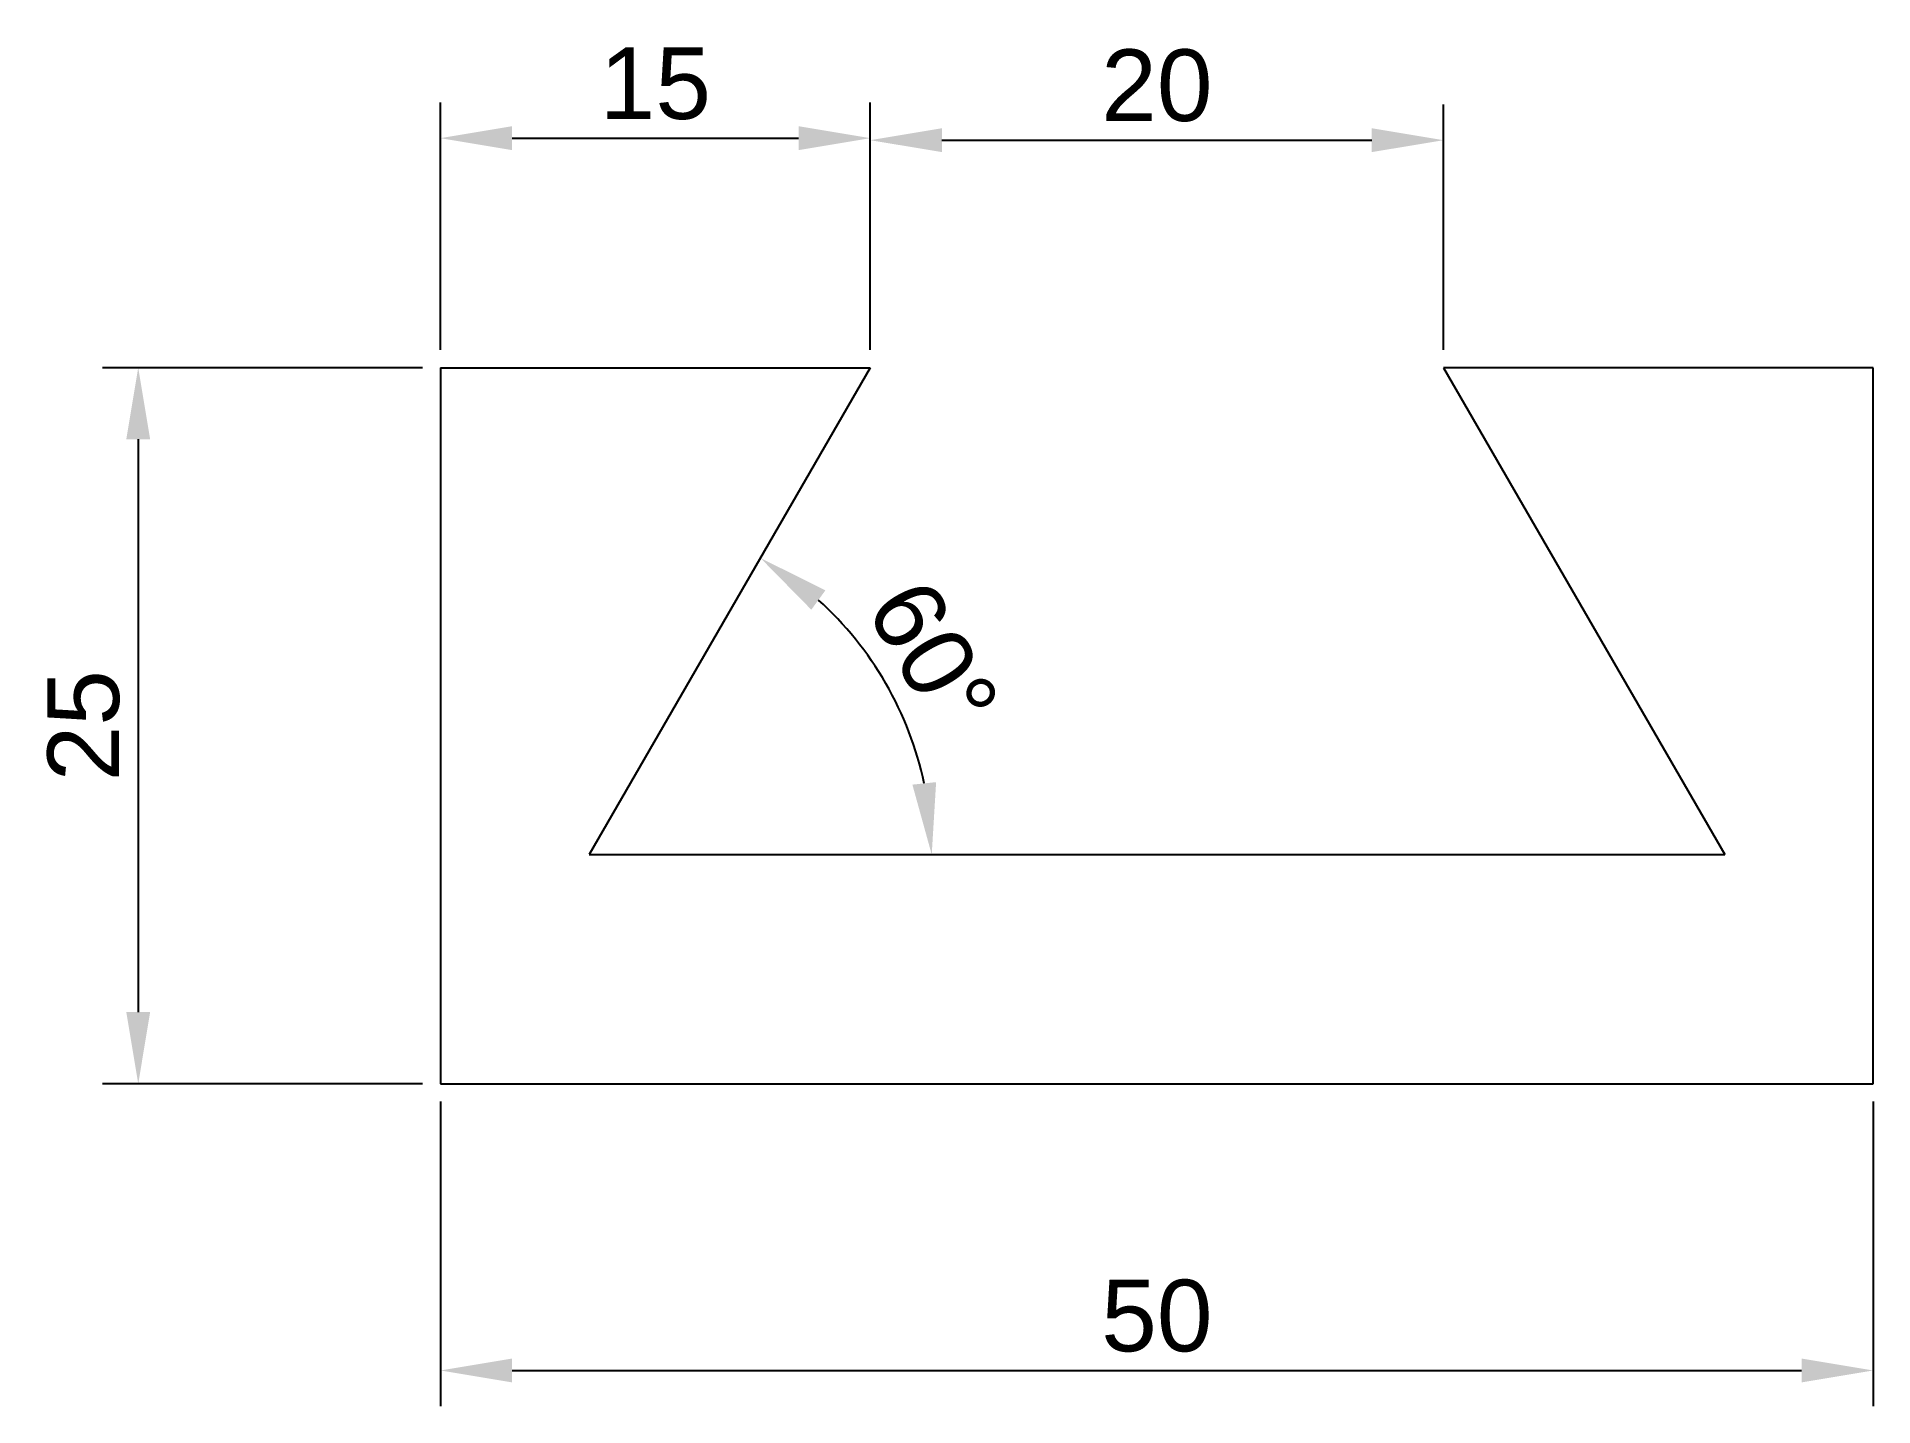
# Model space of a CAD drawing. Header units: millimetres. Extents: x 978 to 1276, y 2000 to 2048.
# Drawn here: x 1211.7 to 1275.8, y 1999.5 to 2047.3 of the extents above; entities outside this region: 1.
import ezdxf

# ---------------------------------------------------------------- set-up
doc = ezdxf.new("R2010")
doc.units = ezdxf.units.MM
doc.styles.get("Standard").update_dxf_attribs({"font": 'arial.ttf'})
doc.dimstyles.new('ISO-25', dxfattribs={"dimtxt": 2.5, "dimasz": 2.5, "dimexe": 1.25, "dimexo": 0.625, "dimtad": 1, "dimtxsty": 'Standard', "dimcen": 2.5, "dimadec": 0, "dimazin": 0, "dimtfac": 1, "dimtmove": 0, "dimatfit": 3, "dimfxl": 1, "dimarcsym": 0})

# ---------------------------------------------------------------- blocks, each defined once
blk = doc.blocks.new('*D2')
at = {"color": 0, "lineweight": -2, "transparency": 16777216}
for p, q in [((1225.162, 2035.766), (1213.991, 2035.766)), ((1215.241, 2033.266), (1215.241, 2013.266)), ((1225.162, 2010.766), (1213.991, 2010.766))]:
    blk.add_line(p, q, dxfattribs=at)
at = {"color": 0, "transparency": 16777216}
for points in [[(1214.824, 2033.266), (1215.657, 2033.266), (1215.241, 2035.766)], [(1214.824, 2013.266), (1215.657, 2013.266), (1215.241, 2010.766)]]:
    blk.add_solid(points, dxfattribs=at)
at = {"layer": 'Defpoints', "color": 0, "transparency": 16777216}
for p in [(1225.787, 2035.766), (1215.241, 2010.766), (1225.787, 2010.766)]:
    blk.add_point(p, dxfattribs=at)
at = {"color": 0, "transparency": 16777216, "insert": (1213.339, 2023.266), "char_height": 2.5, "attachment_point": 5, "rotation": 90}
blk.add_mtext('25', dxfattribs=at)
blk = doc.blocks.new('*D3')
at = {"color": 0, "lineweight": -2, "transparency": 16777216}
for p, q in [((1225.787, 2010.141), (1225.787, 1999.506)), ((1275.787, 2010.141), (1275.787, 1999.506)), ((1228.287, 2000.756), (1273.287, 2000.756))]:
    blk.add_line(p, q, dxfattribs=at)
at = {"color": 0, "transparency": 16777216}
for points in [[(1228.287, 2001.173), (1228.287, 2000.339), (1225.787, 2000.756)], [(1273.287, 2001.173), (1273.287, 2000.339), (1275.787, 2000.756)]]:
    blk.add_solid(points, dxfattribs=at)
at = {"layer": 'Defpoints', "color": 0, "transparency": 16777216}
for p in [(1225.787, 2010.766), (1275.787, 2010.766), (1275.787, 2000.756)]:
    blk.add_point(p, dxfattribs=at)
at = {"color": 0, "transparency": 16777216, "insert": (1250.787, 2002.657), "char_height": 2.5, "attachment_point": 5}
blk.add_mtext('50', dxfattribs=at)
blk = doc.blocks.new('*D4')
at = {"color": 0, "lineweight": -2, "transparency": 16777216}
for p, q in [((1225.787, 2036.391), (1225.787, 2045.029)), ((1240.787, 2036.391), (1240.787, 2045.029)), ((1228.287, 2043.779), (1238.287, 2043.779))]:
    blk.add_line(p, q, dxfattribs=at)
at = {"color": 0, "transparency": 16777216}
for points in [[(1228.287, 2044.196), (1228.287, 2043.362), (1225.787, 2043.779)], [(1238.287, 2044.196), (1238.287, 2043.362), (1240.787, 2043.779)]]:
    blk.add_solid(points, dxfattribs=at)
at = {"layer": 'Defpoints', "color": 0, "transparency": 16777216}
for p in [(1240.787, 2043.779), (1225.787, 2035.766), (1240.787, 2035.766)]:
    blk.add_point(p, dxfattribs=at)
at = {"color": 0, "transparency": 16777216, "insert": (1233.287, 2045.68), "char_height": 2.5, "attachment_point": 5}
blk.add_mtext('15', dxfattribs=at)
blk = doc.blocks.new('*D5')
at = {"color": 0, "lineweight": -2, "transparency": 16777216}
for p, q in [((1240.787, 2036.391), (1240.787, 2044.958)), ((1260.787, 2036.391), (1260.787, 2044.958)), ((1243.287, 2043.708), (1258.287, 2043.708))]:
    blk.add_line(p, q, dxfattribs=at)
at = {"color": 0, "transparency": 16777216}
for points in [[(1243.287, 2044.125), (1243.287, 2043.292), (1240.787, 2043.708)], [(1258.287, 2044.125), (1258.287, 2043.292), (1260.787, 2043.708)]]:
    blk.add_solid(points, dxfattribs=at)
at = {"layer": 'Defpoints', "color": 0, "transparency": 16777216}
for p in [(1260.787, 2043.708), (1240.787, 2035.766), (1260.787, 2035.766)]:
    blk.add_point(p, dxfattribs=at)
at = {"color": 0, "transparency": 16777216, "insert": (1250.787, 2045.61), "char_height": 2.5, "attachment_point": 5}
blk.add_mtext('20', dxfattribs=at)
blk = doc.blocks.new('*D6')
at = {"color": 0, "lineweight": -2, "transparency": 16777216}
blk.add_arc((1230.972, 2018.766), 11.959, 11.99937, 48.00063, dxfattribs=at)
at = {"color": 0, "transparency": 16777216}
for points in [[(1238.729, 2027.316), (1239.219, 2027.99), (1236.952, 2029.123)], [(1243.084, 2021.296), (1242.256, 2021.209), (1242.931, 2018.766)]]:
    blk.add_solid(points, dxfattribs=at)
at = {"layer": 'Defpoints', "color": 0, "transparency": 16777216}
for p in [(1240.787, 2035.766), (1242.21, 2022.856), (1230.972, 2018.766), (1230.972, 2018.766), (1270.602, 2018.766)]:
    blk.add_point(p, dxfattribs=at)
at = {"color": 0, "transparency": 16777216, "insert": (1242.976, 2025.696), "char_height": 2.5, "attachment_point": 5, "rotation": 300}
blk.add_mtext('60°', dxfattribs=at)

msp = doc.modelspace()

# ---------------------------------------------------------------- linework, layer by layer
for p, q in [((1003.222, 2048.036), (978.222, 2004.734)), ((1225.787, 2035.766), (1225.787, 2010.766)), ((1225.787, 2035.766), (1240.787, 2035.766)), ((1240.787, 2035.766), (1230.972, 2018.766)), ((1275.787, 2035.766), (1260.787, 2035.766)), ((1260.787, 2035.766), (1270.602, 2018.766)), ((1275.787, 2010.766), (1275.787, 2035.766)), ((1230.972, 2018.766), (1270.602, 2018.766)), ((1225.787, 2010.766), (1275.787, 2010.766))]:
    msp.add_line(p, q)

# ---------------------------------------------------------------- dimensions: what is measured, and where the dimension line sits
for base, p1, p2, picture, middle in [((1240.787, 2043.779), (1225.787, 2035.766), (1240.787, 2035.766), '*D4', (1233.287, 2045.68)), ((1260.787, 2043.708), (1240.787, 2035.766), (1260.787, 2035.766), '*D5', (1250.787, 2045.61)), ((1275.787, 2000.756), (1225.787, 2010.766), (1275.787, 2010.766), '*D3', (1250.787, 2002.657))]:
    dim = msp.add_linear_dim(base=base, p1=p1, p2=p2, dimstyle='ISO-25')
    dim.commit()
    dim.dimension.update_dxf_attribs({"geometry": picture, "text_midpoint": middle})
dim = msp.add_linear_dim(base=(1215.241, 2010.766), p1=(1225.787, 2035.766), p2=(1225.787, 2010.766), angle=90, dimstyle='ISO-25')
dim.commit()
dim.dimension.update_dxf_attribs({"geometry": '*D2', "text_midpoint": (1213.339, 2023.266)})
dim = msp.add_angular_dim_2l(base=(1242.21, 2022.856), line1=((1230.972, 2018.766), (1270.602, 2018.766)), line2=((1240.787, 2035.766), (1230.972, 2018.766)), dimstyle='ISO-25')
dim.commit()
dim.dimension.update_dxf_attribs({"geometry": '*D6', "text_midpoint": (1242.976, 2025.696)})

doc.saveas('drawing.dxf')
